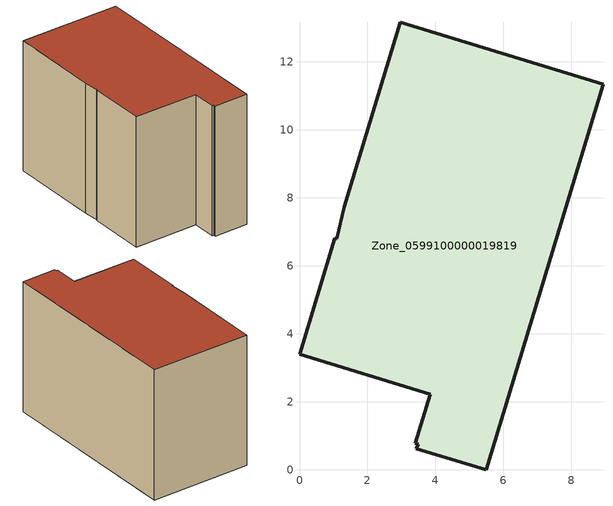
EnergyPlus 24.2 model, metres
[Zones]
Zone_0599100000019819
 floor ground (C_G): 3.44,0.62 3.49,0.75 3.4,0.78 3.84,2.22 0,3.4 1.04,6.8 1.1,6.79 1.32,7.74 2.97,13.16 8.93,11.33 5.49,0 z0
 wall outside (C_F): 8.93,11.33 2.97,13.16 1.32,7.74 1.1,6.79 1.04,6.8 0,3.4 3.84,2.22 3.4,0.78 3.49,0.75 3.44,0.62 5.49,0 8.93,11.33 z0:8.16
 roof outside (C_R): 3.49,0.75 3.44,0.62 5.49,0 8.93,11.33 2.97,13.16 1.32,7.74 1.1,6.79 1.04,6.8 0,3.4 3.84,2.22 3.4,0.78 z8.16
[BUILDING]
Pand.0599100000019819: North Axis=0; Terrain=City; Loads Convergence Tolerance Value=0.04; Temperature Convergence Tolerance Value=0.4; Solar Distribution=FullExterior; Maximum Number of Warmup Days=25; Minimum Number of Warmup Days=1
[Site:Location]
Rotterdam.The.Hague.AP_ZH_NLD Design_Conditions: Latitude=51.96; Longitude=4.45; Time Zone=1; Elevation=-4.5
[SITE:GROUNDTEMPERATURE:BUILDINGSURFACE]
18, 18, 18, 18, 18, 18, 18, 18, 18, 18, 18, 18
[MATERIAL] Thermal Absorptance=0.9; Solar Absorptance=0.7; Visible Absorptance=0.7
Name | Roughness | Thickness | Conductivity | Density | Specific Heat
G.TC.1975-1991 | MediumSmooth | 0.15 | 0.288461 | 540 | 1210
F.TC.1975-1991 | Rough | 0.3 | 0.230769 | 1920 | 840
R.TC.1975-1991 | MediumRough | 0.2 | 0.153846 | 1500 | 1000
[CONSTRUCTION]
C_G: G.TC.1975-1991
C_F: F.TC.1975-1991
C_R: R.TC.1975-1991
[ZONE]
Zone_0599100000019819: Type=1; Multiplier=1; Ceiling Height=Autocalculate; Volume=Autocalculate; Floor Area=autocalculate; Part of Total Floor Area=Yes
[ZONEINFILTRATION:DESIGNFLOWRATE]
Infil_Zone_0599100000019819: Zone or ZoneList or Space or SpaceList=Zone_0599100000019819; Schedule=AlwaysOn; Design Flow Rate Calculation Method=Flow/Area; Flow Rate per Floor Area=0.003; Constant Term Coefficient=1; Temperature Term Coefficient=0; Velocity Term Coefficient=0; Velocity Squared Term Coefficient=0
[HVACTEMPLATE:ZONE:IDEALLOADSAIRSYSTEM]
Zone_0599100000019819: Maximum Heating Supply Air Temperature=50; Minimum Cooling Supply Air Temperature=13; Maximum Heating Supply Air Humidity Ratio=0.0156; Minimum Cooling Supply Air Humidity Ratio=0.0077; Heating Limit=NoLimit; Cooling Limit=NoLimit; Dehumidification Control Type=ConstantSensibleHeatRatio; Cooling Sensible Heat Ratio=0.7; Dehumidification Setpoint=60; Humidification Control Type=None; Humidification Setpoint=30; Outdoor Air Method=None; Outdoor Air Flow Rate per Person=0.00944; Outdoor Air Flow Rate per Zone Floor Area=0; Outdoor Air Flow Rate per Zone=0; Demand Controlled Ventilation Type=None; Outdoor Air Economizer Type=NoEconomizer; Heat Recovery Type=None; Sensible Heat Recovery Effectiveness=0.7; Latent Heat Recovery Effectiveness=0.65
[ZONECONTROL:THERMOSTAT]
ThermostatControl_Zone_0599100000019819: Zone or ZoneList=Zone_0599100000019819; Control Type Schedule=DualSetpointControlType; Control 1=Thermostat_Zone_0599100000019819; Temperature Difference Between Cutout And Setpoint=0
[THERMOSTATSETPOINT:DUALSETPOINT]
Thermostat_Zone_0599100000019819: Heating Setpoint Temperature Schedule=HeatingSetpoint_Zone_0599100000019819; Cooling Setpoint Temperature Schedule=CoolingSetpoint_Zone_0599100000019819
[SCHEDULE:COMPACT]
HeatingSetpoint_Zone_0599100000019819: Through: 12/31, For: AllDays, Until: 24:00, 21
CoolingSetpoint_Zone_0599100000019819: Through: 12/31, For: AllDays, Until: 24:00, 24
DualSetpointControlType: Through: 12/31, For: AllDays, Until: 24:00, 4
AlwaysOn: Through: 12/31, For: AllDays, Until: 24:00, 1
